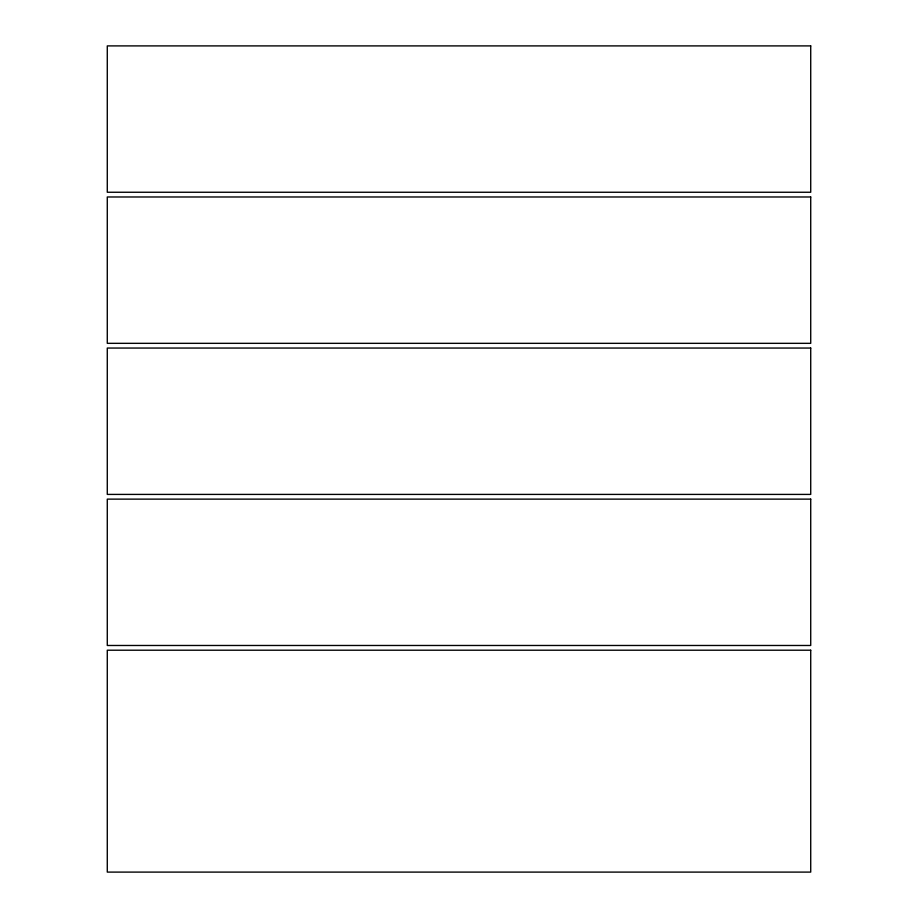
<?xml version="1.0" encoding="UTF-8"?>
<svg xmlns="http://www.w3.org/2000/svg" width="918" height="918" viewBox="0 0 918 918"><rect width="100%" height="100%" fill="white"/><g stroke="black" fill="none" stroke-linecap="round" stroke-linejoin="round"><path stroke-width="1.38" d="M810.72 45.9L107.28 45.9L107.28 192.252L810.72 192.252L810.72 45.9M810.72 196.98L107.28 196.98L107.28 343.332L810.72 343.332L810.72 196.98M810.72 348.048L107.28 348.048L107.28 494.412L810.72 494.412L810.72 348.048M810.72 499.128L107.28 499.128L107.28 645.48L810.72 645.48L810.72 499.128M810.72 650.208L107.28 650.208L107.28 872.1L810.72 872.1L810.72 650.208"/></g></svg>
